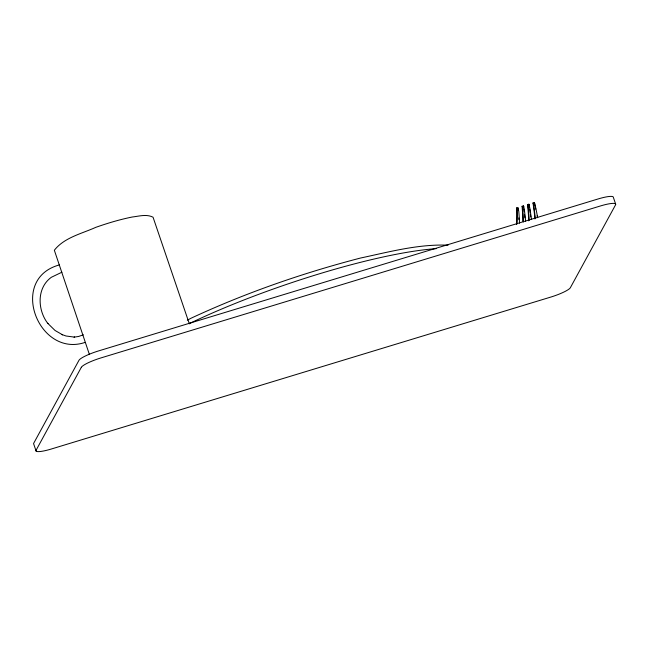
<?xml version="1.0" encoding="UTF-8"?>
<svg xmlns="http://www.w3.org/2000/svg" width="648" height="648" viewBox="0 0 648 648"><rect width="100%" height="100%" fill="white"/><g stroke="black" fill="none" stroke-linecap="round" stroke-linejoin="round"><path stroke-width="0.97" d="M516.424 224.556L516.569 222.037A125.064 33.915 74.6 0 0 516.707 211.094L516.61 207.927L517.987 207.514L518.797 211.54A125.906 26.673 73.6 0 1 519.477 222.369L519.502 223.179M517.08 223.908L517.128 223.082A126.571 34.32 74.6 0 0 517.266 212.001L517.169 208.81L516.61 207.927M187.329 320.161L191.144 318.176C245.584 292.88 302.478 273.108 360.563 258.026C389.351 251.902 418.389 243.972 448.068 245.179M59.357 264.927C7.889 278.972 38.54 358.15 85.034 342.419M61.9 272.209L51.354 277.279C36.507 287.971 37.454 310.206 47.928 323.579L47.669 323.255L55.072 330.496L62.556 334.797L62.054 334.587L66.031 335.996L74.593 337.138L74.066 337.163L78.716 336.434L83.341 334.797M522.806 220.952L522.806 220.158A124.505 28.229 73.9 0 0 522.329 209.393L522.086 206.275L523.446 205.862L524.362 209.855A125.834 21.959 73.1 0 1 525.544 220.539L525.609 221.333M528.711 220.838L528.63 218.392A124.367 25.434 73.5 0 0 527.853 207.725L527.529 204.63L528.89 204.217L529.861 208.194A125.915 19.157 72.7 0 1 531.352 218.781L531.441 219.567M534.932 218.959L534.713 216.554A124.343 20.785 72.9 0 0 533.442 206.032L532.988 202.978L534.357 202.565L535.442 206.501A126.352 13.462 72 0 1 537.548 216.91L537.686 217.679M517.169 208.81L518.497 208.413M522.086 206.275L522.604 207.174L523.932 206.769M527.529 204.63L528.031 205.529L529.351 205.133M532.988 202.978L533.466 203.885L534.778 203.488M527.982 205.432L528.363 208.648A125.874 25.742 73.5 0 1 529.141 219.445L529.173 220.255M615.584 203.893L613.202 196.903A18.581 3.224 -18.8 0 0 597.991 198.993L98.682 350.884A18.581 3.224 -18.8 0 0 78.967 360.312L33.728 443.224A18.581 3.224 -18.8 0 0 33.745 444.107L36.126 451.097M189.362 323.862L153.049 217.21C146.545 213.897 139.053 216.221 132.224 217.015C119.831 219.51 107.714 223.147 95.807 227.335C81.68 233.709 64.257 237.516 54.343 250.241L89.416 354.521M534.357 202.565L535.013 205.554A124.845 13.3 72 0 1 535.766 209.126M537.095 215.833L537.224 216.586M528.89 204.217L529.4 207.255M533.466 203.885L533.92 206.963A125.85 21.036 72.9 0 1 535.207 217.615L535.28 218.408M523.446 205.862L523.665 207.392M518.06 208.291L518.287 210.616M522.604 207.174L522.855 210.308A126.012 28.569 73.9 0 1 523.333 221.203L523.341 222.021M529.683 209.085A124.408 18.922 72.7 0 1 530.21 212.641M530.445 214.375A124.408 18.922 72.7 0 1 530.769 216.894M523.876 208.923A124.327 21.7 73.1 0 1 524.224 211.677M524.54 214.358A124.327 21.7 73.1 0 1 524.896 217.809M518.805 217.89A124.408 26.357 73.6 0 1 518.894 219.623M189.524 323.514A182.218 31.639 -18.8 0 1 436.209 248.662M81.34 367.311L36.11 450.214A18.581 3.224 -18.8 0 0 51.346 449.007L551.464 296.865A18.598 3.232 -18.8 0 0 570.475 287.493L615.6 204.776A18.581 3.224 -18.8 0 0 600.364 205.983L101.064 357.882A18.581 3.224 -18.8 0 0 81.34 367.311"/></g></svg>
